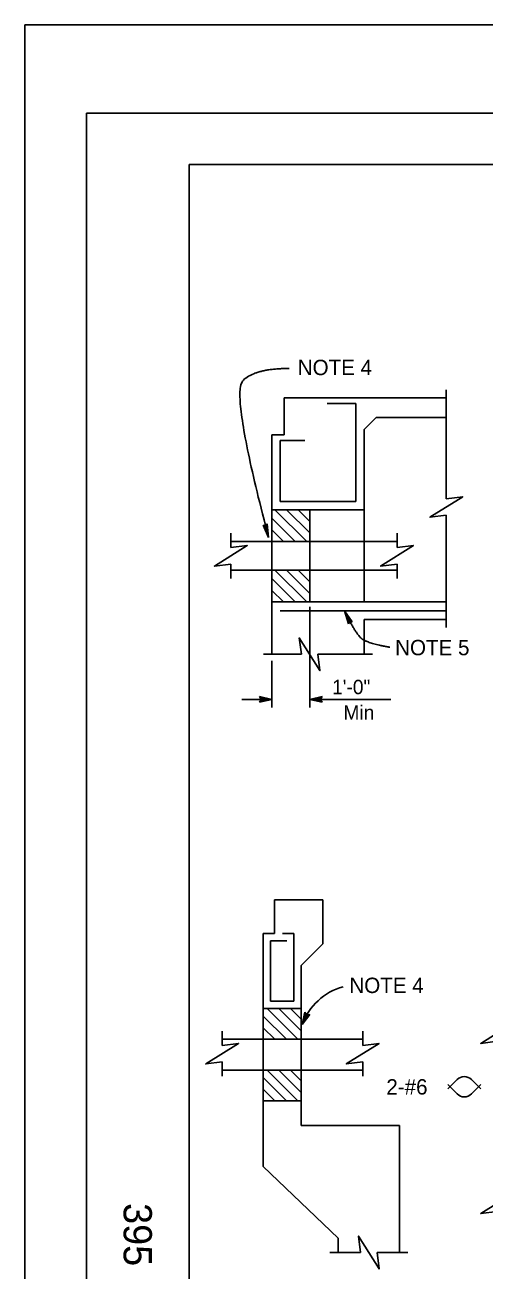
# Model space of a CAD drawing. Extents: x -894 to 866, y -472 to 714.
# Drawn here: x -894 to -670, y 106 to 714 of the extents above; entities that cross this region are included whole.
import ezdxf

# ---------------------------------------------------------------- set-up
doc = ezdxf.new("R2010")
doc.units = 0
for name, color, linetype in [('56 Stage 3 Anno', 7, 'Continuous'), ('57 Undefined', 7, 'Continuous'), ('60 Nongeo Data', 7, 'Continuous'), ('border_PLOTTING-ELEMENTS', 7, 'Continuous'), ('border_rw_22x34_Cut_Lines', 7, 'Continuous'), ('border_SHEET', 7, 'Continuous'), ('border_WITHIN-BORDER-anno', 7, 'Continuous')]:
    doc.layers.add(name, color=color, linetype=linetype)

msp = doc.modelspace()

# ---------------------------------------------------------------- linework, layer by layer
at = {"layer": '56 Stage 3 Anno'}
for p, q in [((-777.43, 469.5), (-778.02, 469.69)), ((-775.34, 463.69), (-778.02, 469.69)), ((-775.34, 463.69), (-777.74, 469.59)), ((-777.43, 469.5), (-775.34, 463.69)), ((-776.82, 469.32), (-777.43, 469.5)), ((-777.12, 469.4), (-775.34, 463.69)), ((-776.37, 469.78), (-776.82, 469.32)), ((-776.82, 469.32), (-775.34, 463.69)), ((-775.34, 463.69), (-776.61, 469.53)), ((-776.37, 469.78), (-775.95, 470.23)), ((-775.34, 463.69), (-776.37, 469.78)), ((-776.17, 470), (-775.34, 463.69)), ((-775.95, 470.23), (-775.34, 463.69)), ((-755.22, 429.8), (-755.22, 380.69)), ((-735.77, 422.59), (-738.34, 427.81)), ((-736.45, 421.53), (-738.34, 427.81)), ((-738.34, 427.81), (-734.52, 422.47)), ((-735.14, 422.53), (-738.34, 427.81)), ((-738.34, 427.81), (-736.12, 422.05)), ((-736.28, 421.79), (-738.34, 427.81)), ((-738.34, 427.81), (-735.94, 422.34)), ((-735.46, 422.58), (-738.34, 427.81)), ((-738.34, 427.81), (-734.82, 422.51)), ((-736.12, 422.05), (-736.45, 421.53)), ((-736.12, 422.05), (-735.77, 422.59)), ((-735.77, 422.59), (-735.14, 422.53)), ((-735.14, 422.53), (-734.52, 422.47)), ((-773.72, 403.49), (-773.72, 380.69)), ((-788.28, 384.69), (-773.72, 384.69)), ((-778.92, 384.69), (-779.72, 386.03)), ((-779.72, 386.03), (-779.72, 386.03)), ((-779.72, 386.03), (-773.72, 384.69)), ((-773.72, 384.69), (-779.72, 383.36)), ((-779.72, 383.36), (-778.92, 384.69)), ((-779.72, 383.36), (-779.72, 383.36)), ((-779.5, 385.68), (-775.1, 384.69)), ((-775.11, 384.69), (-779.48, 383.72)), ((-776.48, 384.69), (-779.31, 384.07)), ((-779.27, 385.32), (-776.48, 384.69)), ((-779.09, 384.97), (-777.86, 384.7)), ((-777.86, 384.7), (-779.07, 384.43)), ((-773.72, 384.69), (-773.72, 384.69)), ((-755.22, 384.69), (-749.22, 386.02)), ((-755.22, 384.69), (-715.7, 384.69)), ((-749.22, 383.35), (-755.22, 384.69)), ((-755.22, 384.69), (-755.22, 384.69)), ((-749.43, 383.71), (-753.84, 384.69)), ((-753.83, 384.7), (-749.45, 385.66)), ((-752.46, 384.69), (-749.63, 385.32)), ((-749.67, 384.07), (-752.46, 384.69)), ((-751.07, 384.69), (-749.86, 384.96)), ((-749.84, 384.41), (-751.07, 384.69)), ((-749.22, 386.02), (-750.02, 384.69)), ((-750.02, 384.69), (-749.22, 383.35)), ((-749.22, 386.02), (-749.22, 386.02)), ((-749.22, 383.35), (-749.22, 383.35)), ((-758.88, 226.12), (-757.63, 232.14)), ((-755.2, 231.05), (-758.88, 226.12)), ((-758.31, 227.39), (-757.4, 231.78)), ((-755.61, 231), (-758.31, 227.38)), ((-757.74, 228.64), (-757.16, 231.48)), ((-756.03, 230.93), (-757.74, 228.64)), ((-757.63, 232.14), (-757.63, 232.14)), ((-757.63, 232.14), (-756.75, 230.87)), ((-757.18, 229.9), (-756.93, 231.11)), ((-756.42, 230.91), (-757.18, 229.9)), ((-756.75, 230.87), (-755.2, 231.05)), ((-755.2, 231.05), (-755.2, 231.05)), ((-758.88, 226.12), (-758.88, 226.12))]:
    msp.add_line(p, q, dxfattribs=at)
msp.add_arc((-731.41, 216.4), 29.14, 105.12278, 160.51411, dxfattribs=at)
for points in [[(-765.21, 546.05), (-781.86, 546.05), (-793.8, 534.13), (-775.34, 463.69)], [(-716.18, 410.12), (-726.82, 411.89), (-732.8, 416.53), (-738.34, 427.81)]]:
    msp.add_open_spline(points, degree=2, dxfattribs=at)
at = {"layer": '60 Nongeo Data'}
for p, q in [((-688.72, 535.69), (-688.72, 482.48)), ((-688.72, 531.69), (-767.72, 531.69)), ((-767.72, 531.69), (-767.72, 513.69)), ((-732.72, 528.99), (-746.72, 528.99)), ((-732.72, 528.99), (-732.72, 481.19)), ((-728.72, 516.29), (-722.82, 522.19)), ((-688.72, 522.19), (-722.82, 522.19)), ((-728.72, 516.29), (-728.72, 461.69)), ((-767.72, 513.69), (-773.72, 513.69)), ((-773.72, 513.69), (-773.72, 461.69)), ((-769.72, 510.99), (-769.72, 481.19)), ((-757.72, 510.99), (-769.72, 510.99)), ((-732.72, 481.19), (-769.72, 481.19)), ((-728.72, 477.19), (-773.72, 477.19)), ((-773.72, 477.19), (-755.22, 477.19)), ((-756.75, 461.69), (-772.25, 477.19)), ((-755.22, 465.82), (-766.59, 477.19)), ((-755.22, 471.48), (-760.93, 477.19)), ((-759.27, 477.19), (-758.48, 477.19)), ((-755.22, 477.19), (-755.22, 461.69)), ((-688.72, 474.48), (-688.72, 419.69)), ((-762.4, 461.69), (-773.48, 472.77)), ((-793.72, 458.69), (-793.72, 465.69)), ((-712.72, 461.69), (-793.72, 461.69)), ((-768.06, 461.69), (-773.72, 467.35)), ((-773.72, 461.69), (-773.72, 447.69)), ((-773.72, 461.69), (-773.72, 447.69)), ((-755.22, 461.69), (-755.22, 447.69)), ((-728.72, 461.69), (-728.72, 447.69)), ((-712.72, 458.69), (-712.72, 465.69)), ((-793.72, 443.69), (-793.72, 450.69)), ((-712.72, 443.69), (-712.72, 450.69)), ((-712.72, 447.69), (-793.72, 447.69)), ((-773.72, 447.69), (-773.72, 406.69)), ((-762.4, 432.19), (-773.48, 443.27)), ((-756.75, 432.19), (-772.25, 447.69)), ((-755.22, 436.32), (-766.59, 447.69)), ((-755.22, 441.98), (-760.93, 447.69)), ((-755.22, 447.69), (-755.22, 432.19)), ((-728.72, 447.69), (-728.72, 432.19)), ((-728.72, 447.69), (-716.21, 447.69)), ((-768.06, 432.19), (-773.72, 437.85)), ((-728.72, 432.19), (-773.72, 432.19)), ((-773.72, 432.19), (-755.22, 432.19)), ((-747.22, 432.19), (-765.72, 432.19)), ((-688.72, 432.19), (-728.72, 432.19)), ((-688.72, 427.94), (-769.72, 427.94)), ((-688.72, 423.69), (-728.72, 423.69)), ((-728.72, 423.69), (-728.72, 406.69)), ((-777.72, 406.69), (-759.33, 406.69)), ((-751.33, 406.69), (-724.72, 406.69)), ((-748.95, 286.96), (-772.45, 286.96)), ((-772.45, 286.96), (-772.45, 270.46)), ((-748.95, 286.96), (-748.95, 265.46)), ((-772.45, 270.46), (-777.95, 270.46)), ((-777.95, 270.46), (-777.95, 218.96)), ((-768.45, 270.46), (-762.95, 270.46)), ((-762.95, 270.46), (-762.95, 237.46)), ((-774.45, 266.96), (-774.45, 237.46)), ((-774.45, 266.96), (-766.45, 266.96)), ((-759.45, 254.96), (-748.95, 265.46)), ((-759.45, 254.96), (-759.45, 218.96)), ((-774.45, 237.46), (-762.95, 237.46)), ((-777.95, 233.96), (-759.45, 233.96)), ((-760.98, 218.96), (-775.98, 233.96)), ((-759.45, 223.08), (-770.33, 233.96)), ((-759.45, 228.74), (-764.67, 233.96)), ((-766.64, 218.96), (-777.95, 230.27)), ((-797.95, 215.96), (-797.95, 222.96)), ((-777.95, 218.96), (-797.95, 218.96)), ((-772.3, 218.96), (-777.95, 224.61)), ((-777.95, 222.46), (-777.95, 222.18)), ((-729.45, 218.96), (-777.95, 218.96)), ((-777.95, 218.96), (-777.95, 203.96)), ((-759.45, 218.96), (-759.45, 203.96)), ((-729.45, 215.96), (-729.45, 222.96)), ((-797.95, 200.96), (-797.95, 207.96)), ((-729.45, 200.96), (-729.45, 207.96)), ((-777.95, 203.96), (-797.95, 203.96)), ((-729.45, 203.96), (-777.95, 203.96)), ((-777.95, 203.96), (-777.95, 156.96)), ((-760.98, 188.96), (-775.98, 203.96)), ((-759.45, 193.08), (-770.33, 203.96)), ((-759.45, 198.74), (-764.67, 203.96)), ((-759.45, 203.96), (-759.45, 176.96)), ((-766.64, 188.96), (-777.95, 200.27)), ((-772.3, 188.96), (-777.95, 194.61)), ((-687.99, 194.76), (-683.45, 199.3)), ((-683.45, 192.31), (-687.99, 196.85)), ((-671.92, 194.76), (-676.46, 199.3)), ((-676.46, 192.31), (-671.92, 196.85)), ((-777.95, 188.96), (-759.45, 188.96)), ((-711.45, 176.96), (-759.45, 176.96)), ((-711.45, 176.96), (-711.45, 114.96)), ((-741.45, 121.96), (-777.95, 156.96)), ((-741.45, 121.96), (-741.45, 114.96)), ((-745.45, 114.96), (-730.45, 114.96)), ((-722.45, 114.96), (-707.45, 114.96))]:
    msp.add_line(p, q, dxfattribs=at)
for points in [[(-688.72, 482.48), (-680.72, 483.48), (-696.72, 473.48), (-688.72, 474.48)], [(-793.72, 450.69), (-801.72, 449.69), (-785.72, 459.69), (-793.72, 458.69)], [(-712.72, 450.69), (-720.72, 449.69), (-704.72, 459.69), (-712.72, 458.69)], [(-759.33, 406.69), (-760.33, 414.69), (-750.33, 398.69), (-751.33, 406.69)], [(-663.95, 217.96), (-671.95, 216.96), (-655.95, 226.96), (-663.95, 225.96)], [(-797.95, 207.96), (-805.95, 206.96), (-789.95, 216.96), (-797.95, 215.96)], [(-729.45, 207.96), (-737.45, 206.96), (-721.45, 216.96), (-729.45, 215.96)], [(-663.95, 142.93), (-655.95, 143.93), (-671.95, 133.93), (-663.95, 134.93)], [(-722.45, 114.96), (-721.45, 106.96), (-731.45, 122.96), (-730.45, 114.96)]]:
    msp.add_lwpolyline(points, dxfattribs=at)
for start, end in [(45, 135), (45, 135), (225, 315), (225, 315)]:
    msp.add_arc((-679.96, 195.8), 4.94, start, end, dxfattribs=at)
at = {"layer": 'border_PLOTTING-ELEMENTS'}
for points in [[(-894.04, -472.44), (865.96, -472.44), (865.96, 713.56), (-894.04, 713.56)], [(-864.04, 670.56), (835.96, 670.56), (835.96, -429.44), (-864.04, -429.44)]]:
    msp.add_lwpolyline(points, close=True, dxfattribs=at)
at = {"layer": 'border_rw_22x34_Cut_Lines'}
msp.add_lwpolyline([(-864.04, 670.56), (835.96, 670.56), (835.96, -429.44), (-864.04, -429.44)], close=True, dxfattribs=at)
at = {"layer": 'border_SHEET'}
for p, q in [((-814.04, 645.56), (810.96, 645.56)), ((-814.04, -404.44), (-814.04, 645.56))]:
    msp.add_line(p, q, dxfattribs=at)

# ---------------------------------------------------------------- texts
at = {"layer": '57 Undefined'}
for s, height, p in [('NOTE 4', 7.5, (-761.11, 542.79)), ('NOTE 5', 7.5, (-713.65, 406.2)), ('1\'-0"', 7, (-744.37, 387.22)), ('Min', 7, (-738.87, 374.72)), ('NOTE 4', 7.5, (-735.94, 241.5)), ('2-#6', 7.5, (-717.93, 192))]:
    msp.add_text(s, height=height, dxfattribs=at).set_placement(p)
at = {"layer": 'border_WITHIN-BORDER-anno'}
msp.add_text('395', height=13.78, rotation=270, dxfattribs=at).set_placement((-845.95, 139.06))

doc.saveas('drawing.dxf')
